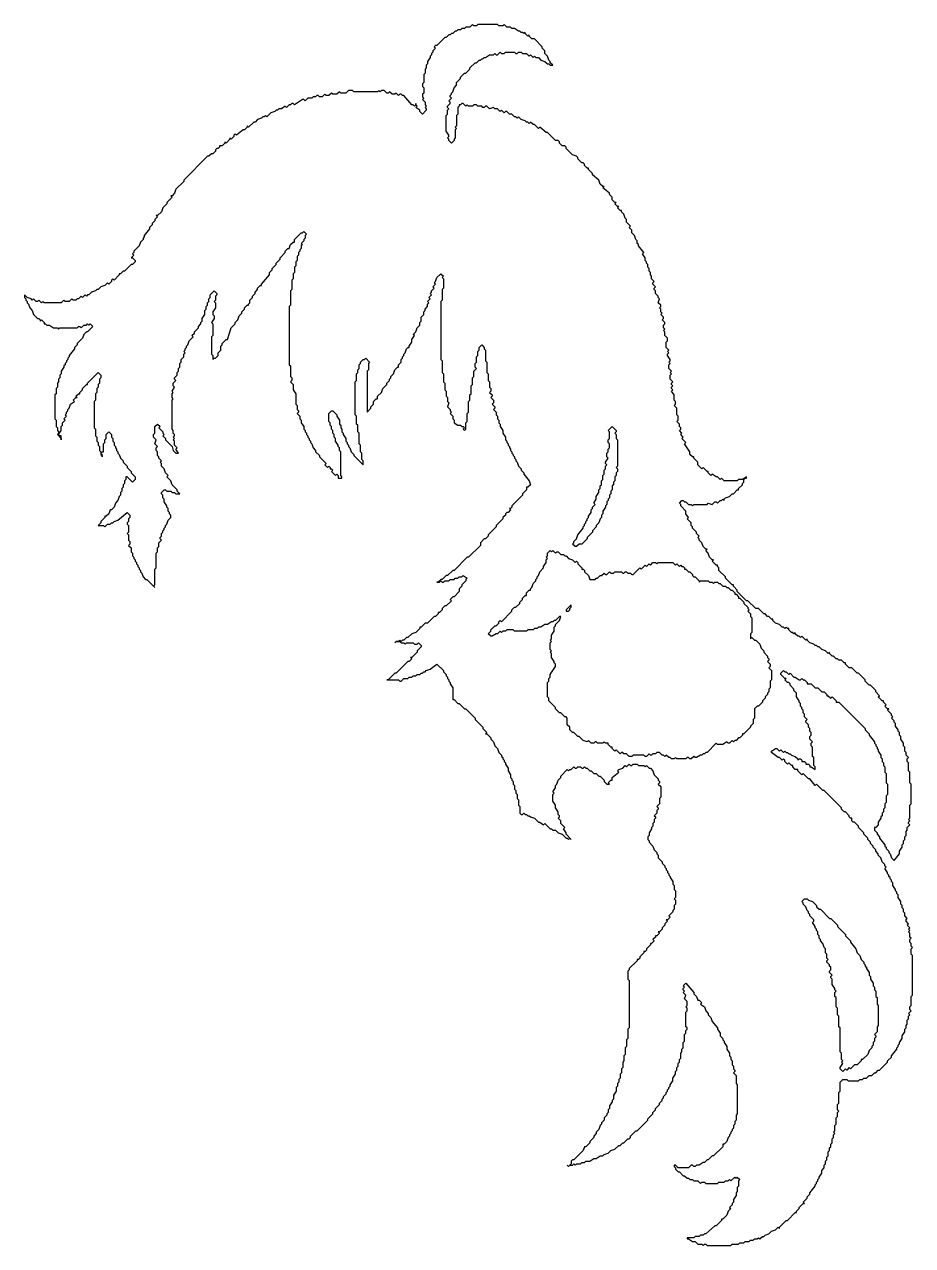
# Model space of a CAD drawing. Header units: millimetres. Extents: x 17.1 to 58, y 17.8 to 73.9.
import ezdxf

# ---------------------------------------------------------------- set-up
doc = ezdxf.new("R2010")
doc.units = ezdxf.units.MM
doc.layers.add('FILL_HAIR', color=7, linetype='Continuous')

msp = doc.modelspace()

# ---------------------------------------------------------------- linework, layer by layer
at = {"layer": 'FILL_HAIR'}
for points in [[(37.753, 73.879), (37.632, 73.758), (37.45, 73.758), (37.39, 73.697), (37.268, 73.697), (37.208, 73.636), (37.087, 73.636), (37.026, 73.576), (36.965, 73.576), (36.844, 73.455), (36.784, 73.455), (36.723, 73.394), (36.662, 73.394), (36.541, 73.273), (36.481, 73.273), (36.117, 72.909), (36.056, 72.909), (35.996, 72.848), (36.056, 72.788), (35.935, 72.667), (35.935, 72.606), (35.875, 72.545), (35.875, 72.485), (35.814, 72.424), (35.814, 72.364), (35.693, 72.182), (35.693, 72.061), (35.632, 72), (35.632, 71.879), (35.572, 71.818), (35.572, 71.636), (35.511, 71.576), (35.511, 71.212), (35.45, 71.152), (35.45, 71.03), (35.511, 70.97), (35.511, 70.727), (35.45, 70.667), (35.45, 70.545), (35.511, 70.485), (35.45, 70.424), (35.572, 70.303), (35.572, 70.182), (35.632, 70.121), (35.572, 70.061), (35.632, 70), (35.632, 69.939), (35.45, 69.758), (35.329, 69.879), (35.329, 69.939), (35.147, 70.061), (35.208, 70.121), (35.147, 70.182), (35.147, 70.242), (35.147, 70.182), (35.087, 70.121), (35.026, 70.182), (34.966, 70.182), (34.602, 70.606), (34.541, 70.606), (34.481, 70.667), (34.42, 70.667), (34.36, 70.606), (34.238, 70.727), (34.178, 70.667), (34.057, 70.667), (33.935, 70.788), (33.875, 70.727), (33.814, 70.727), (33.693, 70.848), (33.572, 70.848), (33.511, 70.788), (33.451, 70.848), (33.39, 70.788), (32.299, 70.788), (32.239, 70.848), (32.057, 70.848), (31.936, 70.727), (31.693, 70.727), (31.633, 70.788), (31.511, 70.667), (31.33, 70.667), (31.269, 70.727), (31.148, 70.606), (31.027, 70.606), (30.966, 70.667), (30.845, 70.545), (30.724, 70.545), (30.663, 70.606), (30.603, 70.606), (30.542, 70.545), (30.421, 70.545), (30.36, 70.485), (30.178, 70.485), (30.057, 70.364), (29.997, 70.424), (29.936, 70.424), (29.572, 70.182), (29.512, 70.242), (29.451, 70.242), (29.391, 70.182), (29.33, 70.182), (29.209, 70.061), (29.148, 70.121), (28.966, 70), (28.845, 70), (28.785, 69.939), (28.724, 69.939), (28.663, 69.879), (28.482, 69.818), (28.3, 69.636), (28.239, 69.697), (28.179, 69.636), (28.118, 69.636), (28.057, 69.576), (27.876, 69.515), (27.754, 69.394), (27.694, 69.394), (27.451, 69.152), (27.391, 69.212), (27.391, 69.152), (27.27, 69.03), (27.209, 69.03), (26.906, 68.788), (26.845, 68.848), (26.785, 68.788), (26.785, 68.727), (26.664, 68.606), (26.603, 68.667), (26.603, 68.606), (26.421, 68.424), (26.361, 68.485), (26.361, 68.424), (26.239, 68.303), (26.118, 68.303), (26.118, 68.242), (26.058, 68.182), (25.997, 68.182), (25.936, 68.121), (25.936, 68.061), (25.815, 67.939), (25.755, 67.939), (25.633, 67.818), (25.573, 67.818), (24.482, 66.727), (24.482, 66.667), (24.119, 66.303), (24.058, 66.121), (23.937, 66), (23.876, 66), (23.937, 65.939), (23.694, 65.697), (23.694, 65.636), (23.513, 65.455), (23.452, 65.273), (23.27, 65.091), (23.21, 65.091), (23.27, 65.03), (23.149, 64.909), (23.149, 64.848), (23.028, 64.727), (23.028, 64.667), (22.907, 64.545), (22.907, 64.485), (22.664, 64.182), (22.664, 64.121), (22.604, 64.061), (22.604, 64), (22.482, 63.879), (22.422, 63.697), (22.179, 63.455), (22.179, 63.394), (22.119, 63.333), (22.179, 63.273), (22.058, 63.152), (22.119, 63.152), (22.24, 63.03), (22.24, 62.97), (22.119, 62.848), (22.058, 62.848), (21.755, 62.545), (21.695, 62.545), (21.573, 62.424), (21.513, 62.424), (21.513, 62.364), (21.27, 62.121), (21.21, 62.182), (21.149, 62.121), (21.149, 62.061), (21.028, 61.939), (20.967, 62), (20.846, 61.879), (20.664, 61.818), (20.543, 61.697), (20.483, 61.697), (20.422, 61.636), (20.24, 61.576), (20.119, 61.455), (20.058, 61.455), (19.998, 61.394), (19.937, 61.455), (19.816, 61.333), (19.755, 61.394), (19.634, 61.273), (19.574, 61.273), (19.513, 61.212), (19.392, 61.212), (19.331, 61.273), (19.21, 61.152), (19.028, 61.152), (18.968, 61.212), (18.846, 61.091), (18.059, 61.091), (17.998, 61.152), (17.937, 61.091), (17.816, 61.212), (17.756, 61.152), (17.695, 61.152), (17.574, 61.273), (17.513, 61.212), (17.453, 61.273), (17.271, 61.333), (17.15, 61.455), (17.15, 61.333), (17.21, 61.273), (17.21, 61.212), (17.271, 61.152), (17.271, 61.091), (17.331, 61.03), (17.392, 60.848), (17.513, 60.727), (17.574, 60.545), (17.756, 60.364), (17.816, 60.364), (17.877, 60.303), (17.877, 60.242), (17.937, 60.303), (18.059, 60.182), (18.059, 60.121), (18.119, 60.121), (18.18, 60.061), (18.301, 60.061), (18.483, 59.939), (18.665, 59.939), (18.725, 59.879), (18.786, 59.939), (19.574, 59.939), (19.634, 60), (19.695, 60), (19.755, 59.939), (19.877, 60.061), (19.998, 60.061), (20.058, 60.121), (20.119, 60.061), (20.18, 60.121), (20.301, 60), (20.058, 59.758), (19.998, 59.758), (19.877, 59.636), (19.816, 59.455), (19.574, 59.212), (19.574, 59.152), (19.452, 59.03), (19.452, 58.97), (19.21, 58.667), (19.21, 58.606), (19.149, 58.545), (19.149, 58.485), (19.089, 58.424), (19.089, 58.364), (19.028, 58.303), (19.028, 58.242), (18.968, 58.182), (18.968, 58.121), (18.846, 57.939), (18.846, 57.818), (18.786, 57.758), (18.786, 57.636), (18.725, 57.576), (18.725, 57.455), (18.665, 57.394), (18.665, 57.212), (18.604, 57.152), (18.604, 56.909), (18.543, 56.848), (18.543, 55.758), (18.604, 55.697), (18.604, 55.394), (18.665, 55.333), (18.665, 55.212), (18.725, 55.152), (18.725, 55.091), (18.665, 55.03), (18.846, 54.848), (18.846, 54.788), (18.846, 54.97), (18.786, 54.97), (18.725, 55.03), (18.846, 55.212), (18.846, 55.394), (18.907, 55.455), (18.907, 55.576), (19.028, 55.697), (18.968, 55.758), (19.089, 55.879), (19.028, 55.939), (19.089, 56), (19.089, 56.061), (19.149, 56.121), (19.149, 56.182), (19.21, 56.242), (19.271, 56.424), (19.452, 56.545), (19.392, 56.606), (19.513, 56.727), (19.574, 56.727), (19.513, 56.788), (19.634, 56.909), (19.695, 56.909), (19.695, 56.97), (19.816, 57.091), (19.816, 57.152), (19.998, 57.333), (20.058, 57.333), (20.058, 57.394), (20.543, 57.879), (20.664, 57.758), (20.664, 57.636), (20.604, 57.576), (20.604, 57.394), (20.543, 57.333), (20.543, 57.212), (20.483, 57.152), (20.483, 56.97), (20.422, 56.909), (20.422, 56.606), (20.361, 56.545), (20.361, 55.333), (20.422, 55.273), (20.422, 54.97), (20.483, 54.909), (20.483, 54.727), (20.543, 54.667), (20.543, 54.545), (20.604, 54.485), (20.604, 54.303), (20.664, 54.242), (20.664, 54.121), (20.725, 54.061), (20.725, 54), (20.725, 54.121), (20.664, 54.182), (20.725, 54.242), (20.786, 54.242), (20.786, 54.606), (20.846, 54.667), (20.846, 54.788), (20.907, 54.848), (20.907, 55.03), (21.028, 55.152), (21.149, 55.03), (21.149, 54.909), (21.21, 54.848), (21.21, 54.727), (21.27, 54.667), (21.27, 54.545), (21.331, 54.485), (21.331, 54.424), (21.392, 54.364), (21.392, 54.303), (21.452, 54.242), (21.452, 54.182), (21.513, 54.121), (21.573, 53.939), (21.695, 53.818), (21.695, 53.758), (21.876, 53.576), (21.876, 53.515), (22.058, 53.333), (22.058, 53.273), (22.24, 53.091), (22.24, 52.97), (22.119, 52.848), (21.876, 53.091), (21.816, 53.091), (21.816, 52.97), (21.755, 52.909), (21.755, 52.788), (21.695, 52.727), (21.695, 52.606), (21.634, 52.545), (21.634, 52.424), (21.573, 52.364), (21.573, 52.242), (21.513, 52.182), (21.452, 52), (21.331, 51.879), (21.27, 51.697), (21.149, 51.576), (21.089, 51.576), (21.028, 51.394), (20.907, 51.273), (20.846, 51.273), (20.846, 51.212), (20.664, 51.03), (20.664, 50.97), (20.543, 50.848), (20.786, 50.848), (20.846, 50.788), (20.967, 50.909), (21.089, 50.909), (21.149, 50.97), (21.21, 50.97), (21.27, 51.03), (21.452, 51.091), (21.876, 51.455), (21.998, 51.333), (21.998, 51.212), (21.937, 51.152), (21.937, 51.03), (21.876, 50.97), (21.876, 50.909), (21.937, 50.848), (21.937, 50.545), (21.876, 50.485), (21.937, 50.424), (21.937, 50.182), (21.998, 50.121), (21.998, 50), (21.937, 49.939), (22.058, 49.818), (22.058, 49.636), (22.119, 49.576), (22.119, 49.455), (22.179, 49.394), (22.179, 49.333), (22.24, 49.273), (22.24, 49.212), (22.301, 49.152), (22.301, 49.091), (22.361, 49.03), (22.361, 48.97), (22.422, 48.909), (22.422, 48.848), (22.482, 48.788), (22.482, 48.727), (22.543, 48.667), (22.604, 48.485), (22.725, 48.364), (22.785, 48.364), (23.149, 48), (23.088, 48.061), (23.149, 48.121), (23.149, 48.848), (23.21, 48.909), (23.21, 49.576), (23.27, 49.636), (23.27, 49.818), (23.331, 49.879), (23.331, 50.061), (23.452, 50.182), (23.391, 50.242), (23.391, 50.303), (23.452, 50.364), (23.452, 50.485), (23.513, 50.545), (23.513, 50.606), (23.573, 50.667), (23.573, 50.727), (23.634, 50.788), (23.634, 50.848), (23.694, 50.909), (23.755, 51.091), (23.876, 51.212), (23.876, 51.333), (23.816, 51.394), (23.816, 51.455), (23.755, 51.515), (23.755, 51.636), (23.694, 51.697), (23.694, 51.758), (23.573, 51.939), (23.573, 52.061), (23.513, 52.121), (23.513, 52.242), (23.452, 52.303), (23.452, 52.364), (23.573, 52.485), (23.634, 52.485), (23.694, 52.424), (23.876, 52.424), (23.937, 52.364), (24.058, 52.364), (24.119, 52.303), (24.3, 52.303), (24.179, 52.424), (24.179, 52.485), (23.937, 52.727), (23.876, 52.909), (23.694, 53.091), (23.755, 53.152), (23.634, 53.273), (23.573, 53.455), (23.452, 53.576), (23.452, 53.697), (23.391, 53.758), (23.452, 53.818), (23.331, 53.939), (23.331, 54), (23.27, 54.061), (23.27, 54.242), (23.21, 54.303), (23.21, 54.424), (23.27, 54.485), (23.149, 54.606), (23.21, 54.788), (23.088, 54.909), (23.088, 55.03), (23.149, 55.091), (23.149, 55.394), (23.27, 55.515), (23.391, 55.394), (23.331, 55.333), (23.513, 55.152), (23.513, 55.091), (23.573, 55.03), (23.513, 54.97), (23.634, 54.848), (23.634, 54.788), (23.937, 54.485), (23.997, 54.303), (24.119, 54.182), (24.24, 54.182), (24.119, 54.364), (24.179, 54.424), (24.058, 54.545), (24.058, 54.727), (23.997, 54.788), (24.058, 54.848), (23.997, 54.909), (24.058, 54.97), (24.058, 55.03), (23.997, 55.091), (23.997, 55.212), (23.937, 55.273), (23.937, 56.606), (23.997, 56.667), (23.937, 56.727), (23.937, 56.909), (23.997, 56.97), (23.937, 57.03), (24.058, 57.212), (23.997, 57.273), (23.997, 57.394), (24.119, 57.515), (24.058, 57.576), (24.058, 57.636), (24.179, 57.758), (24.179, 57.879), (24.24, 57.939), (24.24, 58.061), (24.3, 58.121), (24.3, 58.303), (24.361, 58.364), (24.361, 58.485), (24.482, 58.606), (24.482, 58.727), (24.543, 58.788), (24.482, 58.848), (24.543, 58.909), (24.543, 58.97), (24.603, 59.03), (24.603, 59.091), (24.664, 59.152), (24.724, 59.333), (24.906, 59.515), (24.846, 59.576), (24.967, 59.697), (24.967, 59.758), (25.149, 59.939), (25.149, 60), (25.27, 60.121), (25.27, 60.182), (25.33, 60.242), (25.33, 60.364), (25.452, 60.545), (25.452, 60.727), (25.512, 60.788), (25.512, 60.909), (25.573, 60.97), (25.573, 61.091), (25.633, 61.152), (25.633, 61.273), (25.694, 61.333), (25.694, 61.455), (25.876, 61.636), (25.997, 61.515), (25.997, 61.455), (25.936, 61.394), (25.936, 61.212), (25.876, 61.152), (25.936, 61.091), (25.936, 60.848), (25.815, 60.667), (25.815, 60.545), (25.876, 60.485), (25.876, 60.364), (25.755, 60.182), (25.815, 60.121), (25.815, 59.576), (25.755, 59.515), (25.755, 58.727), (25.815, 58.667), (25.815, 58.485), (25.876, 58.545), (25.936, 58.545), (26.058, 58.667), (26.058, 58.788), (26.179, 58.909), (26.179, 59.091), (26.239, 59.152), (26.239, 59.212), (26.421, 59.394), (26.482, 59.394), (26.664, 59.939), (26.845, 60.121), (26.845, 60.182), (26.967, 60.303), (27.027, 60.485), (27.148, 60.606), (27.148, 60.667), (27.27, 60.788), (27.27, 60.848), (27.391, 60.97), (27.451, 60.97), (27.451, 61.03), (27.512, 61.091), (27.512, 61.212), (27.633, 61.333), (27.633, 61.394), (27.754, 61.515), (27.754, 61.576), (27.876, 61.697), (27.876, 61.758), (27.997, 61.879), (28.057, 61.879), (28.057, 61.939), (28.421, 62.364), (28.421, 62.485), (28.542, 62.606), (28.542, 62.667), (28.724, 62.848), (28.724, 62.909), (28.906, 63.091), (28.906, 63.152), (29.148, 63.394), (29.148, 63.455), (29.269, 63.576), (29.33, 63.576), (29.391, 63.758), (29.512, 63.879), (29.572, 63.879), (29.572, 64), (29.875, 64.303), (29.936, 64.303), (29.997, 64.364), (30.118, 64.242), (30.057, 64.182), (30.057, 64.061), (29.997, 64), (29.997, 63.939), (29.875, 63.818), (29.936, 63.758), (29.875, 63.697), (29.875, 63.576), (29.815, 63.515), (29.815, 63.455), (29.754, 63.394), (29.754, 63.273), (29.694, 63.212), (29.694, 63.03), (29.633, 62.97), (29.633, 62.788), (29.572, 62.727), (29.572, 62.485), (29.512, 62.424), (29.512, 62.182), (29.451, 62.121), (29.451, 61.697), (29.391, 61.636), (29.391, 60.97), (29.33, 60.909), (29.33, 58.242), (29.391, 58.182), (29.391, 57.697), (29.451, 57.636), (29.451, 57.515), (29.391, 57.455), (29.512, 57.333), (29.512, 57.091), (29.633, 56.909), (29.633, 56.424), (29.694, 56.364), (29.694, 56.182), (29.754, 56.121), (29.754, 56.061), (29.694, 56), (29.815, 55.879), (29.815, 55.758), (29.875, 55.697), (29.875, 55.576), (29.997, 55.394), (29.997, 55.273), (30.057, 55.212), (30.057, 55.152), (30.118, 55.091), (30.118, 55.03), (30.178, 54.97), (30.178, 54.909), (30.239, 54.848), (30.239, 54.788), (30.3, 54.727), (30.3, 54.667), (30.36, 54.606), (30.421, 54.424), (30.542, 54.303), (30.542, 54.242), (30.724, 54.061), (30.724, 54), (31.027, 53.697), (30.966, 53.636), (31.087, 53.515), (31.148, 53.576), (31.209, 53.515), (31.209, 53.455), (31.269, 53.455), (31.33, 53.394), (31.269, 53.333), (31.451, 53.152), (31.511, 53.212), (31.572, 53.152), (31.572, 53.03), (31.754, 53.03), (31.754, 53.091), (31.693, 53.152), (31.693, 54.242), (31.633, 54.303), (31.633, 54.424), (31.572, 54.485), (31.572, 54.545), (31.451, 54.727), (31.451, 54.848), (31.39, 54.909), (31.39, 55.03), (31.33, 55.091), (31.33, 55.212), (31.269, 55.273), (31.269, 55.394), (31.209, 55.455), (31.209, 55.576), (31.148, 55.636), (31.148, 56), (31.269, 56.121), (31.33, 56.121), (31.511, 55.939), (31.511, 55.879), (31.633, 55.697), (31.633, 55.515), (31.693, 55.455), (31.693, 55.333), (31.754, 55.273), (31.754, 55.152), (31.814, 55.091), (31.814, 55.03), (31.936, 54.848), (31.936, 54.727), (31.996, 54.667), (31.996, 54.606), (32.057, 54.545), (32.057, 54.485), (32.117, 54.424), (32.178, 54.242), (32.299, 54.121), (32.299, 54.061), (32.723, 53.636), (32.723, 53.818), (32.663, 53.879), (32.663, 54.182), (32.602, 54.242), (32.602, 54.545), (32.542, 54.606), (32.542, 55.091), (32.481, 55.152), (32.481, 55.455), (32.42, 55.515), (32.42, 55.879), (32.36, 55.939), (32.36, 57.455), (32.42, 57.515), (32.42, 57.818), (32.481, 57.879), (32.481, 58), (32.542, 58.061), (32.542, 58.242), (32.602, 58.303), (32.602, 58.364), (32.723, 58.485), (32.784, 58.485), (32.845, 58.545), (33.026, 58.364), (32.966, 58.303), (32.966, 58), (32.905, 57.939), (32.905, 56.061), (33.087, 56.242), (33.087, 56.303), (33.208, 56.424), (33.208, 56.545), (33.329, 56.667), (33.39, 56.667), (33.39, 56.788), (33.572, 56.97), (33.632, 57.152), (33.814, 57.333), (33.814, 57.394), (33.935, 57.515), (33.935, 57.576), (33.996, 57.636), (33.996, 57.697), (34.117, 57.818), (34.178, 58), (34.299, 58.121), (34.36, 58.121), (34.36, 58.242), (34.481, 58.364), (34.481, 58.485), (34.541, 58.545), (34.541, 58.606), (34.602, 58.667), (34.602, 58.727), (34.663, 58.788), (34.723, 58.97), (34.784, 59.03), (34.844, 59.03), (34.844, 59.091), (34.966, 59.273), (34.966, 59.394), (35.087, 59.576), (35.026, 59.636), (35.147, 59.758), (35.208, 59.939), (35.329, 60.061), (35.329, 60.182), (35.39, 60.242), (35.39, 60.424), (35.511, 60.545), (35.511, 60.667), (35.572, 60.727), (35.572, 60.788), (35.693, 60.909), (35.693, 61.03), (35.753, 61.091), (35.693, 61.152), (35.814, 61.273), (35.753, 61.333), (35.875, 61.455), (35.814, 61.515), (35.875, 61.576), (35.875, 61.636), (35.996, 61.758), (35.935, 61.818), (36.056, 61.939), (35.996, 62), (36.056, 62.061), (36.117, 62.242), (36.299, 62.424), (36.42, 62.303), (36.359, 62.242), (36.42, 62.182), (36.42, 61.758), (36.359, 61.697), (36.359, 61.212), (36.299, 61.152), (36.299, 58.485), (36.359, 58.424), (36.359, 57.879), (36.42, 57.818), (36.42, 57.455), (36.481, 57.394), (36.481, 57.091), (36.541, 57.03), (36.541, 56.788), (36.602, 56.727), (36.602, 56.545), (36.662, 56.485), (36.602, 56.303), (36.723, 56.182), (36.723, 56.121), (36.784, 56.061), (36.723, 56), (36.844, 55.879), (36.844, 55.758), (36.905, 55.697), (36.905, 55.576), (37.087, 55.455), (37.208, 55.455), (37.268, 55.394), (37.329, 55.394), (37.39, 55.333), (37.329, 55.273), (37.39, 55.212), (37.45, 55.273), (37.45, 55.576), (37.511, 55.636), (37.511, 56), (37.571, 56.061), (37.571, 56.545), (37.632, 56.606), (37.632, 56.848), (37.693, 56.909), (37.693, 57.273), (37.753, 57.333), (37.753, 57.636), (37.814, 57.697), (37.814, 57.939), (37.935, 58.061), (37.874, 58.121), (37.874, 58.303), (37.935, 58.364), (37.935, 58.606), (37.996, 58.667), (37.996, 58.848), (38.056, 58.909), (38.056, 59.03), (38.177, 59.152), (38.299, 59.03), (38.299, 58.97), (38.359, 58.909), (38.359, 58.424), (38.42, 58.364), (38.42, 57.879), (38.48, 57.818), (38.48, 57.515), (38.541, 57.455), (38.541, 57.212), (38.601, 57.152), (38.601, 57.03), (38.541, 56.97), (38.662, 56.848), (38.662, 56.788), (38.601, 56.727), (38.723, 56.606), (38.723, 56.485), (38.662, 56.424), (38.783, 56.303), (38.783, 56.242), (38.723, 56.182), (38.844, 56.061), (38.844, 55.939), (38.904, 55.879), (38.904, 55.758), (38.965, 55.697), (38.965, 55.576), (39.026, 55.515), (39.026, 55.394), (39.147, 55.212), (39.147, 55.091), (39.268, 54.909), (39.268, 54.788), (39.329, 54.727), (39.329, 54.667), (39.389, 54.606), (39.389, 54.545), (39.45, 54.485), (39.45, 54.424), (39.51, 54.364), (39.51, 54.303), (39.571, 54.242), (39.571, 54.182), (39.632, 54.121), (39.632, 54.061), (39.692, 54), (39.692, 53.939), (39.753, 53.879), (39.753, 53.818), (39.813, 53.758), (39.874, 53.576), (39.995, 53.455), (39.995, 53.394), (40.116, 53.273), (40.116, 53.212), (40.359, 52.909), (40.419, 52.727), (40.298, 52.606), (40.238, 52.606), (40.238, 52.485), (40.056, 52.303), (40.056, 52.242), (39.571, 51.758), (39.571, 51.697), (39.51, 51.636), (39.45, 51.636), (39.51, 51.576), (39.389, 51.455), (39.329, 51.455), (39.268, 51.394), (39.268, 51.333), (39.147, 51.212), (39.147, 51.152), (38.844, 50.848), (38.844, 50.788), (38.48, 50.424), (38.48, 50.364), (38.359, 50.242), (38.299, 50.242), (38.117, 50.061), (38.117, 49.939), (37.571, 49.394), (37.511, 49.394), (36.905, 48.788), (36.844, 48.788), (36.602, 48.545), (36.541, 48.545), (36.359, 48.364), (36.299, 48.364), (36.178, 48.242), (36.117, 48.242), (36.238, 48.242), (36.299, 48.303), (36.359, 48.242), (36.42, 48.242), (36.481, 48.303), (36.662, 48.303), (36.723, 48.364), (36.905, 48.364), (36.965, 48.424), (37.087, 48.424), (37.147, 48.485), (37.268, 48.485), (37.329, 48.545), (37.511, 48.424), (37.45, 48.364), (37.45, 48.303), (37.268, 48.121), (37.268, 48.061), (37.147, 47.939), (37.147, 47.818), (36.905, 47.576), (36.844, 47.576), (36.723, 47.455), (36.784, 47.394), (36.541, 47.152), (36.481, 47.152), (36.359, 47.03), (36.359, 46.97), (36.238, 46.848), (36.178, 46.848), (36.178, 46.788), (36.056, 46.667), (35.996, 46.667), (35.693, 46.364), (35.572, 46.364), (35.39, 46.182), (35.329, 46.182), (35.329, 46.121), (35.147, 45.939), (34.966, 45.879), (34.784, 45.697), (34.723, 45.697), (34.602, 45.576), (34.541, 45.576), (34.481, 45.515), (34.42, 45.576), (34.36, 45.515), (34.238, 45.515), (34.178, 45.455), (34.238, 45.515), (34.42, 45.515), (34.481, 45.455), (34.602, 45.455), (34.663, 45.394), (34.723, 45.455), (35.026, 45.455), (35.087, 45.394), (35.208, 45.394), (35.269, 45.455), (35.39, 45.333), (35.39, 45.273), (35.208, 45.091), (35.208, 45.03), (34.966, 44.788), (34.905, 44.788), (34.966, 44.727), (34.844, 44.606), (34.784, 44.606), (34.238, 44.061), (34.178, 44.061), (33.875, 43.758), (33.814, 43.758), (34.36, 43.758), (34.42, 43.697), (34.481, 43.697), (34.602, 43.818), (34.784, 43.818), (34.844, 43.879), (34.966, 43.879), (35.026, 43.939), (35.147, 43.939), (35.208, 44), (35.329, 44), (35.39, 44.061), (35.45, 44.061), (35.511, 44.121), (35.572, 44.121), (35.632, 44.182), (35.814, 44.242), (36.117, 44.485), (36.42, 44.182), (36.42, 44.121), (36.541, 44), (36.541, 43.939), (36.602, 43.879), (36.602, 43.818), (36.662, 43.758), (36.662, 43.697), (36.723, 43.636), (36.723, 43.576), (36.844, 43.394), (36.844, 42.848), (36.905, 42.848), (37.087, 42.667), (37.147, 42.667), (37.39, 42.424), (37.45, 42.424), (37.874, 42), (37.874, 41.939), (38.238, 41.576), (38.238, 41.515), (38.42, 41.333), (38.359, 41.273), (38.42, 41.273), (38.601, 41.091), (38.601, 41.03), (38.723, 40.909), (38.783, 40.727), (38.904, 40.606), (38.965, 40.424), (39.086, 40.303), (39.086, 40.242), (39.147, 40.182), (39.147, 40.121), (39.207, 40.061), (39.207, 40), (39.268, 39.939), (39.268, 39.879), (39.389, 39.697), (39.389, 39.576), (39.51, 39.394), (39.51, 39.273), (39.571, 39.212), (39.571, 39.152), (39.632, 39.091), (39.632, 38.97), (39.692, 38.909), (39.692, 38.727), (39.753, 38.667), (39.753, 38.545), (39.813, 38.485), (39.813, 38.303), (39.874, 38.242), (39.874, 38), (39.935, 37.939), (39.935, 37.636), (39.995, 37.576), (40.056, 37.576), (40.116, 37.636), (40.177, 37.576), (40.238, 37.576), (40.298, 37.515), (40.359, 37.515), (40.419, 37.455), (40.601, 37.394), (40.783, 37.212), (40.844, 37.212), (41.025, 37.091), (41.086, 37.152), (41.328, 36.909), (41.389, 36.909), (41.45, 36.848), (41.571, 36.848), (41.692, 36.727), (41.874, 36.667), (42.056, 36.485), (42.116, 36.485), (42.177, 36.424), (42.237, 36.485), (42.298, 36.424), (42.056, 36.667), (42.056, 36.727), (41.934, 36.909), (41.995, 36.97), (41.813, 37.152), (41.813, 37.273), (41.692, 37.394), (41.753, 37.455), (41.753, 37.515), (41.692, 37.576), (41.692, 37.697), (41.571, 37.879), (41.571, 38), (41.45, 38.182), (41.45, 38.485), (41.51, 38.545), (41.45, 38.606), (41.571, 38.788), (41.571, 38.909), (41.631, 38.97), (41.692, 39.152), (41.813, 39.273), (41.813, 39.333), (42.116, 39.636), (42.177, 39.576), (42.237, 39.636), (42.298, 39.636), (42.419, 39.758), (42.48, 39.697), (42.54, 39.697), (42.601, 39.758), (42.722, 39.758), (42.783, 39.697), (42.843, 39.697), (42.904, 39.758), (42.965, 39.697), (43.025, 39.697), (43.146, 39.576), (43.207, 39.576), (43.328, 39.455), (43.449, 39.455), (43.571, 39.333), (43.631, 39.333), (43.813, 39.152), (43.813, 39.091), (43.934, 38.97), (44.055, 38.97), (43.995, 39.03), (44.116, 39.152), (44.177, 39.152), (44.177, 39.273), (44.48, 39.515), (44.419, 39.576), (44.48, 39.636), (44.661, 39.697), (44.783, 39.818), (44.843, 39.758), (44.964, 39.879), (45.025, 39.818), (45.086, 39.818), (45.146, 39.879), (45.328, 39.879), (45.389, 39.818), (45.631, 39.818), (45.691, 39.758), (45.752, 39.818), (45.873, 39.697), (45.934, 39.697), (46.055, 39.576), (46.116, 39.394), (46.297, 39.212), (46.297, 39.152), (46.358, 39.091), (46.358, 39.03), (46.297, 38.97), (46.419, 38.848), (46.419, 38.364), (46.358, 38.303), (46.358, 38.061), (46.237, 37.939), (46.297, 37.879), (46.297, 37.818), (46.237, 37.758), (46.237, 37.636), (46.116, 37.515), (46.176, 37.455), (46.176, 37.394), (46.116, 37.333), (46.116, 37.212), (46.055, 37.152), (46.055, 37.03), (45.994, 36.97), (45.994, 36.909), (45.873, 36.727), (45.873, 36.606), (45.813, 36.545), (45.813, 36.424), (45.873, 36.364), (45.873, 36.303), (46.055, 36.121), (46.116, 35.939), (46.237, 35.818), (46.237, 35.758), (46.297, 35.697), (46.297, 35.576), (46.479, 35.394), (46.479, 35.333), (46.6, 35.212), (46.6, 35.152), (46.661, 35.091), (46.661, 35.03), (46.722, 34.97), (46.722, 34.909), (46.782, 34.848), (46.782, 34.788), (46.843, 34.727), (46.843, 34.667), (46.964, 34.485), (46.964, 34.364), (47.025, 34.303), (47.025, 34.121), (47.085, 34.061), (47.085, 33.758), (47.025, 33.697), (47.085, 33.636), (47.085, 33.455), (47.025, 33.394), (47.025, 33.212), (46.964, 33.152), (46.964, 33.091), (46.782, 32.909), (46.843, 32.848), (46.722, 32.727), (46.661, 32.727), (46.722, 32.667), (46.6, 32.545), (46.6, 32.485), (46.479, 32.364), (46.479, 32.303), (46.358, 32.182), (46.297, 32.182), (46.358, 32.121), (46.237, 32), (46.176, 32), (46.176, 31.939), (46.055, 31.818), (46.116, 31.758), (45.994, 31.636), (45.934, 31.636), (45.934, 31.576), (45.752, 31.394), (45.752, 31.333), (45.691, 31.273), (45.631, 31.273), (45.631, 31.212), (45.449, 31.03), (45.449, 30.97), (45.389, 30.909), (45.328, 30.909), (45.328, 30.848), (44.964, 30.485), (44.964, 30.424), (44.904, 30.364), (44.904, 30), (44.964, 29.939), (44.964, 27.758), (44.904, 27.697), (44.904, 27.273), (44.843, 27.212), (44.843, 26.909), (44.783, 26.848), (44.783, 26.545), (44.722, 26.485), (44.722, 26.242), (44.661, 26.182), (44.661, 25.939), (44.601, 25.879), (44.601, 25.697), (44.54, 25.636), (44.54, 25.455), (44.48, 25.394), (44.48, 25.273), (44.419, 25.212), (44.419, 25.091), (44.358, 25.03), (44.358, 24.848), (44.237, 24.667), (44.237, 24.485), (44.177, 24.424), (44.177, 24.364), (44.055, 24.182), (44.055, 24.061), (43.995, 24), (43.995, 23.879), (43.934, 23.818), (43.934, 23.758), (43.813, 23.636), (43.813, 23.515), (43.692, 23.394), (43.692, 23.333), (43.631, 23.273), (43.571, 23.091), (43.449, 22.97), (43.449, 22.909), (43.328, 22.788), (43.328, 22.727), (43.146, 22.545), (43.146, 22.485), (42.965, 22.303), (42.904, 22.303), (42.843, 22.121), (42.419, 21.697), (42.359, 21.697), (42.298, 21.636), (42.298, 21.515), (42.177, 21.394), (42.116, 21.455), (42.177, 21.394), (42.237, 21.455), (42.359, 21.455), (42.419, 21.515), (42.48, 21.455), (42.54, 21.515), (42.722, 21.515), (42.783, 21.576), (42.904, 21.576), (42.965, 21.636), (43.146, 21.636), (43.328, 21.758), (43.449, 21.758), (43.631, 21.879), (43.752, 21.879), (43.813, 21.939), (43.995, 22), (44.116, 22.121), (44.298, 22.182), (44.48, 22.364), (44.54, 22.364), (44.661, 22.485), (44.722, 22.485), (44.904, 22.667), (44.964, 22.667), (45.025, 22.727), (45.025, 22.788), (45.267, 23.03), (45.328, 23.03), (45.813, 23.515), (45.813, 23.576), (46.055, 23.818), (46.055, 23.879), (46.176, 24), (46.176, 24.061), (46.358, 24.242), (46.358, 24.303), (46.479, 24.424), (46.479, 24.485), (46.54, 24.545), (46.54, 24.606), (46.661, 24.727), (46.661, 24.788), (46.722, 24.848), (46.722, 24.909), (46.782, 24.97), (46.782, 25.03), (46.843, 25.091), (46.843, 25.152), (46.964, 25.333), (46.964, 25.455), (47.085, 25.636), (47.085, 25.758), (47.146, 25.818), (47.146, 25.939), (47.206, 26), (47.206, 26.121), (47.267, 26.182), (47.267, 26.303), (47.328, 26.364), (47.328, 26.606), (47.388, 26.667), (47.388, 26.788), (47.449, 26.848), (47.449, 27.091), (47.509, 27.152), (47.509, 27.455), (47.57, 27.515), (47.57, 27.636), (47.631, 27.697), (47.631, 27.758), (47.57, 27.818), (47.57, 28.485), (47.631, 28.545), (47.631, 28.667), (47.57, 28.727), (47.631, 28.788), (47.631, 28.97), (47.509, 29.091), (47.57, 29.273), (47.449, 29.394), (47.509, 29.455), (47.449, 29.515), (47.449, 29.576), (47.509, 29.636), (47.449, 29.697), (47.57, 29.818), (47.934, 29.394), (47.934, 29.333), (48.055, 29.212), (48.115, 29.03), (48.176, 29.03), (48.297, 28.909), (48.237, 28.848), (48.418, 28.727), (48.479, 28.545), (48.6, 28.424), (48.6, 28.364), (48.721, 28.242), (48.782, 28.061), (49.024, 27.758), (49.024, 27.697), (49.146, 27.515), (49.146, 27.394), (49.267, 27.273), (49.267, 27.212), (49.327, 27.152), (49.327, 27.091), (49.449, 26.909), (49.449, 26.788), (49.57, 26.606), (49.57, 26.485), (49.63, 26.424), (49.63, 26.303), (49.691, 26.242), (49.691, 26.061), (49.752, 26), (49.752, 25.879), (49.812, 25.818), (49.812, 25.758), (49.752, 25.697), (49.873, 25.576), (49.873, 25.212), (49.933, 25.152), (49.933, 23.818), (49.873, 23.758), (49.873, 23.515), (49.812, 23.455), (49.812, 23.333), (49.752, 23.273), (49.752, 23.152), (49.691, 23.091), (49.691, 23.03), (49.63, 22.97), (49.63, 22.909), (49.57, 22.848), (49.57, 22.788), (49.509, 22.727), (49.449, 22.545), (49.327, 22.424), (49.267, 22.424), (49.267, 22.303), (48.843, 21.879), (48.782, 21.879), (48.6, 21.697), (48.54, 21.697), (48.418, 21.576), (48.358, 21.576), (48.176, 21.455), (48.055, 21.455), (47.994, 21.394), (47.934, 21.394), (47.873, 21.455), (47.812, 21.455), (47.691, 21.333), (47.206, 21.333), (47.085, 21.455), (47.025, 21.455), (47.025, 21.394), (47.085, 21.333), (47.085, 21.273), (47.206, 21.152), (47.267, 21.152), (47.449, 20.97), (47.509, 20.97), (47.631, 20.848), (47.691, 20.848), (47.752, 20.788), (47.873, 20.788), (47.934, 20.727), (48.115, 20.727), (48.237, 20.606), (48.297, 20.667), (48.418, 20.667), (48.479, 20.606), (49.024, 20.606), (49.085, 20.667), (49.327, 20.667), (49.388, 20.727), (49.509, 20.727), (49.57, 20.788), (49.63, 20.727), (49.812, 20.909), (49.873, 20.848), (49.933, 20.909), (50.055, 20.788), (49.994, 20.727), (49.994, 20.485), (49.933, 20.424), (49.933, 20.242), (49.873, 20.182), (49.873, 20.061), (49.752, 19.879), (49.752, 19.758), (49.691, 19.697), (49.691, 19.636), (49.57, 19.515), (49.63, 19.455), (49.509, 19.333), (49.449, 19.152), (49.267, 18.97), (49.206, 18.97), (49.206, 18.909), (48.964, 18.667), (48.903, 18.667), (48.479, 18.303), (48.418, 18.303), (48.358, 18.242), (48.237, 18.242), (48.176, 18.182), (47.994, 18.182), (47.934, 18.121), (47.631, 18.121), (47.631, 18.061), (47.691, 18.061), (47.873, 17.939), (47.994, 17.939), (48.115, 17.818), (48.297, 17.818), (48.358, 17.758), (48.418, 17.818), (48.479, 17.818), (48.54, 17.758), (49.63, 17.758), (49.691, 17.818), (49.994, 17.818), (50.055, 17.879), (50.236, 17.879), (50.297, 17.939), (50.479, 17.939), (50.539, 18), (50.661, 18), (50.721, 18.061), (50.842, 18.061), (50.903, 18.121), (50.964, 18.061), (51.085, 18.182), (51.145, 18.182), (51.206, 18.242), (51.388, 18.303), (51.509, 18.424), (51.691, 18.485), (51.812, 18.606), (51.873, 18.545), (51.873, 18.606), (52.176, 18.909), (52.236, 18.909), (52.6, 19.273), (52.66, 19.273), (52.66, 19.333), (52.781, 19.455), (52.781, 19.515), (52.963, 19.697), (53.024, 19.697), (52.963, 19.758), (53.145, 19.939), (53.145, 20), (53.266, 20.121), (53.266, 20.182), (53.509, 20.485), (53.509, 20.545), (53.569, 20.606), (53.569, 20.667), (53.63, 20.727), (53.63, 20.788), (53.69, 20.848), (53.69, 20.909), (53.812, 21.091), (53.812, 21.212), (53.933, 21.333), (53.933, 21.455), (53.993, 21.515), (53.993, 21.636), (54.054, 21.697), (54.054, 21.818), (54.115, 21.879), (54.115, 22.061), (54.175, 22.121), (54.175, 22.242), (54.236, 22.303), (54.236, 22.424), (54.296, 22.485), (54.296, 22.667), (54.357, 22.727), (54.357, 22.848), (54.418, 22.909), (54.357, 22.97), (54.418, 23.03), (54.418, 23.273), (54.478, 23.333), (54.478, 23.636), (54.539, 23.697), (54.539, 23.879), (54.599, 23.939), (54.539, 24), (54.539, 24.242), (54.599, 24.303), (54.599, 24.788), (54.66, 24.848), (54.66, 25.273), (54.781, 25.394), (54.963, 25.394), (55.024, 25.333), (55.508, 25.333), (55.569, 25.394), (55.69, 25.394), (55.751, 25.455), (55.872, 25.455), (55.993, 25.576), (56.114, 25.576), (56.236, 25.697), (56.296, 25.697), (56.417, 25.818), (56.478, 25.818), (56.842, 26.182), (56.842, 26.242), (57.023, 26.424), (57.023, 26.485), (57.266, 26.788), (57.266, 26.848), (57.326, 26.909), (57.326, 26.97), (57.387, 27.03), (57.387, 27.091), (57.508, 27.273), (57.508, 27.394), (57.629, 27.576), (57.629, 27.697), (57.69, 27.758), (57.69, 27.879), (57.751, 27.939), (57.751, 28.121), (57.811, 28.182), (57.811, 28.303), (57.872, 28.364), (57.811, 28.424), (57.932, 28.545), (57.872, 28.606), (57.872, 28.727), (57.932, 28.788), (57.932, 29.212), (57.993, 29.273), (57.993, 31.091), (57.932, 31.152), (57.932, 31.394), (57.993, 31.455), (57.932, 31.515), (57.932, 31.636), (57.872, 31.697), (57.872, 31.818), (57.932, 31.879), (57.872, 31.939), (57.872, 32.121), (57.811, 32.182), (57.872, 32.242), (57.811, 32.303), (57.872, 32.364), (57.751, 32.485), (57.811, 32.545), (57.69, 32.667), (57.69, 32.727), (57.751, 32.788), (57.629, 32.909), (57.629, 33.03), (57.569, 33.091), (57.569, 33.212), (57.508, 33.273), (57.508, 33.394), (57.448, 33.455), (57.448, 33.576), (57.326, 33.758), (57.326, 33.879), (57.266, 33.939), (57.266, 34), (57.205, 34.061), (57.205, 34.121), (57.084, 34.303), (57.084, 34.424), (57.023, 34.485), (57.023, 34.545), (56.963, 34.606), (56.963, 34.667), (56.902, 34.727), (56.902, 34.788), (56.842, 34.848), (56.842, 34.909), (56.72, 35.091), (56.781, 35.152), (56.72, 35.212), (56.72, 35.273), (56.599, 35.394), (56.539, 35.576), (56.417, 35.697), (56.417, 35.758), (56.296, 35.879), (56.296, 35.939), (56.175, 36.061), (56.175, 36.121), (56.054, 36.242), (56.054, 36.303), (55.933, 36.424), (55.933, 36.485), (55.751, 36.667), (55.751, 36.727), (55.508, 36.97), (55.508, 37.03), (55.327, 37.212), (55.266, 37.212), (55.205, 37.273), (55.205, 37.394), (55.145, 37.394), (55.084, 37.455), (55.084, 37.515), (54.902, 37.697), (54.842, 37.697), (54.721, 37.818), (54.721, 37.879), (53.933, 38.667), (53.872, 38.667), (53.569, 38.97), (53.509, 38.909), (53.266, 39.212), (53.206, 39.212), (52.963, 39.455), (52.903, 39.394), (52.721, 39.576), (52.721, 39.636), (52.6, 39.636), (52.479, 39.758), (52.479, 39.818), (52.418, 39.818), (52.297, 39.939), (52.236, 39.879), (52.115, 40), (52.115, 40.061), (52.054, 40.121), (51.994, 40.061), (51.873, 40.182), (51.812, 40.182), (51.509, 40.424), (51.509, 40.485), (51.691, 40.606), (51.751, 40.606), (51.873, 40.485), (51.933, 40.545), (52.054, 40.424), (52.115, 40.485), (52.176, 40.424), (52.236, 40.424), (52.297, 40.364), (52.357, 40.364), (52.418, 40.303), (52.6, 40.242), (52.721, 40.121), (52.721, 40.061), (52.781, 40.121), (52.842, 40.121), (52.903, 40.061), (52.903, 40), (53.024, 40), (53.084, 39.939), (53.084, 39.879), (53.206, 39.879), (53.266, 39.818), (53.266, 39.758), (53.327, 39.758), (53.509, 39.636), (53.509, 39.758), (53.448, 39.818), (53.448, 40.182), (53.387, 40.242), (53.387, 40.667), (53.327, 40.727), (53.327, 40.848), (53.387, 40.909), (53.266, 41.03), (53.266, 41.152), (53.327, 41.212), (53.327, 41.333), (53.266, 41.394), (53.266, 41.515), (53.206, 41.576), (53.206, 41.697), (53.084, 41.818), (53.084, 41.879), (53.145, 41.939), (53.024, 42.061), (53.024, 42.182), (52.963, 42.242), (52.963, 42.364), (52.903, 42.424), (52.903, 42.485), (52.842, 42.545), (52.842, 42.667), (52.781, 42.727), (52.781, 42.788), (52.66, 42.97), (52.66, 43.152), (52.539, 43.273), (52.539, 43.333), (52.357, 43.515), (52.357, 43.576), (52.297, 43.636), (52.236, 43.636), (52.115, 43.758), (52.176, 43.818), (52.115, 43.818), (51.933, 44), (51.933, 44.061), (52.054, 44.182), (52.115, 44.121), (52.176, 44.121), (52.297, 44), (52.357, 44.061), (52.539, 43.879), (52.6, 43.879), (52.781, 43.758), (52.842, 43.758), (52.903, 43.818), (52.963, 43.758), (53.024, 43.758), (53.145, 43.636), (53.145, 43.576), (53.327, 43.576), (53.509, 43.394), (53.63, 43.394), (53.812, 43.212), (53.933, 43.212), (54.054, 43.091), (54.054, 43.03), (54.115, 43.03), (54.236, 42.909), (54.296, 42.97), (54.478, 42.788), (54.478, 42.727), (54.599, 42.727), (55.811, 41.515), (55.811, 41.455), (55.993, 41.273), (55.993, 41.212), (56.236, 40.909), (56.236, 40.848), (56.296, 40.788), (56.296, 40.727), (56.357, 40.667), (56.357, 40.606), (56.417, 40.545), (56.417, 40.485), (56.539, 40.303), (56.539, 40.182), (56.599, 40.121), (56.599, 40), (56.66, 39.939), (56.66, 39.818), (56.72, 39.758), (56.72, 39.515), (56.781, 39.455), (56.781, 39.03), (56.842, 38.97), (56.842, 38.485), (56.781, 38.424), (56.781, 38.121), (56.72, 38.061), (56.72, 37.879), (56.66, 37.818), (56.66, 37.697), (56.599, 37.636), (56.599, 37.515), (56.539, 37.455), (56.539, 37.394), (56.417, 37.212), (56.417, 37.091), (56.296, 36.97), (56.236, 36.97), (56.236, 36.848), (56.357, 36.727), (56.357, 36.667), (56.478, 36.545), (56.478, 36.485), (56.72, 36.182), (56.72, 36.121), (56.781, 36.061), (56.781, 36), (56.902, 35.879), (56.902, 35.818), (56.963, 35.758), (57.023, 35.576), (57.145, 35.455), (57.387, 35.758), (57.387, 35.879), (57.508, 36.061), (57.508, 36.182), (57.569, 36.242), (57.569, 36.364), (57.629, 36.424), (57.629, 36.545), (57.69, 36.606), (57.69, 36.788), (57.751, 36.848), (57.751, 36.97), (57.872, 37.091), (57.811, 37.152), (57.811, 37.212), (57.872, 37.273), (57.811, 37.333), (57.872, 37.394), (57.872, 38), (57.932, 38.061), (57.932, 38.97), (57.872, 39.03), (57.872, 39.515), (57.811, 39.576), (57.811, 39.939), (57.751, 40), (57.751, 40.121), (57.811, 40.182), (57.69, 40.303), (57.69, 40.424), (57.629, 40.485), (57.629, 40.667), (57.569, 40.727), (57.569, 40.848), (57.448, 41.03), (57.448, 41.152), (57.387, 41.212), (57.387, 41.333), (57.326, 41.394), (57.326, 41.455), (57.205, 41.636), (57.205, 41.758), (57.145, 41.818), (57.145, 41.879), (57.023, 42), (57.084, 42.061), (57.023, 42.121), (57.023, 42.182), (56.842, 42.364), (56.902, 42.424), (56.842, 42.424), (56.72, 42.545), (56.781, 42.606), (56.66, 42.727), (56.66, 42.788), (56.599, 42.788), (56.417, 42.97), (56.478, 43.03), (56.296, 43.212), (56.296, 43.273), (56.054, 43.515), (55.993, 43.515), (55.811, 43.697), (55.811, 43.758), (55.508, 44.061), (55.448, 44.061), (55.205, 44.303), (55.084, 44.303), (54.902, 44.485), (54.902, 44.545), (54.842, 44.545), (54.721, 44.667), (54.599, 44.667), (54.539, 44.727), (54.478, 44.727), (54.357, 44.848), (54.296, 44.848), (54.175, 44.97), (54.175, 45.03), (54.115, 44.97), (53.993, 45.091), (53.812, 45.152), (53.69, 45.273), (53.63, 45.273), (53.569, 45.333), (53.509, 45.333), (53.448, 45.394), (53.266, 45.455), (53.145, 45.576), (53.145, 45.636), (53.084, 45.576), (52.903, 45.758), (52.842, 45.697), (52.781, 45.758), (52.721, 45.758), (52.6, 45.879), (52.6, 45.939), (52.539, 45.879), (52.479, 45.939), (52.418, 45.939), (52.297, 46.061), (52.297, 46.121), (52.236, 46.121), (52.176, 46.182), (52.115, 46.121), (52.054, 46.182), (51.994, 46.182), (51.873, 46.303), (51.691, 46.364), (51.57, 46.485), (51.57, 46.545), (51.509, 46.545), (51.388, 46.667), (51.327, 46.667), (51.206, 46.788), (51.145, 46.788), (50.903, 47.03), (50.782, 47.03), (50.418, 47.394), (50.358, 47.394), (49.933, 47.818), (49.933, 47.879), (49.752, 48.061), (49.752, 48.121), (49.691, 48.121), (49.388, 48.424), (49.388, 48.485), (49.085, 48.788), (49.085, 48.909), (49.024, 48.97), (49.024, 49.03), (48.964, 49.03), (48.782, 49.212), (48.843, 49.273), (48.782, 49.273), (48.661, 49.394), (48.6, 49.576), (48.479, 49.697), (48.54, 49.758), (48.479, 49.758), (48.358, 49.879), (48.297, 50.061), (48.176, 50.182), (48.176, 50.242), (48.115, 50.303), (48.176, 50.364), (48.055, 50.485), (48.055, 50.545), (47.873, 50.727), (47.873, 50.788), (47.812, 50.848), (47.812, 50.97), (47.631, 51.152), (47.691, 51.212), (47.57, 51.394), (47.57, 51.515), (47.328, 51.758), (47.328, 51.818), (47.267, 51.879), (47.388, 52), (47.449, 52), (47.509, 51.939), (47.57, 51.939), (47.691, 51.818), (47.812, 51.818), (47.873, 51.758), (47.934, 51.818), (48.54, 51.818), (48.6, 51.879), (48.782, 51.818), (48.903, 51.939), (48.964, 51.939), (49.024, 51.879), (49.146, 52), (49.206, 52), (49.267, 52.061), (49.327, 52), (49.327, 52.061), (49.388, 52.121), (49.57, 52.182), (49.691, 52.303), (49.752, 52.303), (49.933, 52.485), (49.994, 52.485), (49.994, 52.545), (50.176, 52.727), (50.176, 52.788), (50.236, 52.848), (50.236, 52.97), (50.297, 53.03), (50.358, 53.03), (50.358, 53.091), (50.176, 52.97), (49.994, 52.97), (49.933, 52.909), (49.327, 52.909), (49.206, 53.03), (49.146, 52.97), (49.024, 53.091), (48.964, 53.091), (48.782, 53.212), (48.721, 53.152), (48.6, 53.273), (48.6, 53.333), (48.54, 53.333), (48.358, 53.515), (48.297, 53.455), (48.115, 53.636), (48.115, 53.758), (47.934, 53.939), (47.934, 54), (47.873, 54), (47.752, 54.121), (47.752, 54.242), (47.509, 54.606), (47.57, 54.667), (47.388, 54.848), (47.449, 54.909), (47.328, 55.03), (47.388, 55.091), (47.267, 55.212), (47.328, 55.273), (47.328, 55.333), (47.267, 55.394), (47.267, 55.515), (47.146, 55.636), (47.206, 55.697), (47.206, 55.879), (47.146, 55.939), (47.146, 56.242), (47.025, 56.364), (47.085, 56.424), (47.085, 56.545), (47.025, 56.606), (47.025, 56.848), (46.903, 57.03), (46.964, 57.091), (46.903, 57.152), (46.903, 57.212), (46.964, 57.273), (46.903, 57.333), (46.903, 57.394), (46.964, 57.455), (46.843, 57.576), (46.843, 57.758), (46.903, 57.818), (46.843, 57.879), (46.903, 57.939), (46.782, 58.061), (46.782, 58.242), (46.843, 58.303), (46.782, 58.364), (46.843, 58.424), (46.843, 58.485), (46.722, 58.667), (46.722, 58.727), (46.782, 58.788), (46.722, 58.848), (46.782, 58.909), (46.661, 59.03), (46.661, 59.273), (46.722, 59.333), (46.722, 59.455), (46.6, 59.576), (46.6, 59.758), (46.54, 59.818), (46.6, 59.879), (46.54, 59.939), (46.54, 60.061), (46.6, 60.121), (46.6, 60.182), (46.479, 60.303), (46.54, 60.364), (46.54, 60.424), (46.419, 60.545), (46.479, 60.606), (46.419, 60.667), (46.419, 60.788), (46.358, 60.848), (46.419, 60.909), (46.419, 60.97), (46.297, 61.091), (46.358, 61.273), (46.297, 61.333), (46.297, 61.394), (46.176, 61.515), (46.176, 61.636), (46.116, 61.697), (46.116, 61.758), (46.176, 61.818), (46.055, 61.939), (46.055, 62), (46.116, 62.061), (45.994, 62.182), (45.994, 62.303), (45.934, 62.364), (45.934, 62.485), (45.873, 62.545), (45.873, 62.667), (45.813, 62.727), (45.813, 62.848), (45.752, 62.909), (45.752, 62.97), (45.691, 63.03), (45.691, 63.152), (45.57, 63.333), (45.631, 63.394), (45.389, 63.697), (45.389, 63.758), (45.328, 63.818), (45.328, 63.939), (45.267, 64), (45.207, 64.182), (45.086, 64.303), (45.086, 64.424), (44.964, 64.545), (45.025, 64.606), (44.843, 64.788), (44.843, 64.909), (44.783, 64.97), (44.722, 65.152), (44.601, 65.273), (44.601, 65.333), (44.54, 65.333), (44.419, 65.455), (44.48, 65.515), (44.419, 65.515), (44.298, 65.636), (44.358, 65.697), (44.298, 65.697), (44.177, 65.818), (44.177, 65.939), (44.055, 66.061), (44.055, 66.121), (43.752, 66.364), (43.813, 66.424), (43.752, 66.424), (43.631, 66.545), (43.571, 66.727), (43.268, 66.97), (43.268, 67.03), (43.086, 67.212), (43.086, 67.273), (43.025, 67.273), (42.904, 67.394), (42.904, 67.455), (42.843, 67.515), (42.783, 67.515), (42.601, 67.697), (42.601, 67.758), (42.54, 67.818), (42.359, 67.879), (42.056, 68.182), (42.056, 68.242), (41.995, 68.303), (41.874, 68.303), (41.753, 68.424), (41.753, 68.485), (41.692, 68.545), (41.571, 68.545), (41.207, 68.909), (41.147, 68.909), (40.844, 69.152), (40.783, 69.091), (40.601, 69.273), (40.541, 69.273), (40.419, 69.394), (40.359, 69.333), (40.298, 69.394), (40.238, 69.394), (40.177, 69.455), (39.995, 69.515), (39.874, 69.636), (39.813, 69.576), (39.753, 69.636), (39.692, 69.636), (39.571, 69.758), (39.45, 69.758), (39.329, 69.879), (39.268, 69.879), (39.207, 69.818), (39.086, 69.939), (39.026, 69.879), (38.904, 70), (38.783, 70), (38.723, 70.061), (38.541, 70), (38.42, 70.121), (38.359, 70.121), (38.299, 70.061), (38.238, 70.061), (38.177, 70.121), (37.996, 70.121), (37.935, 70.182), (37.814, 70.182), (37.753, 70.121), (37.571, 70.121), (37.511, 70.182), (37.45, 70.121), (37.329, 70.242), (37.268, 70.242), (37.208, 70.182), (37.147, 70.182), (37.147, 70.121), (37.087, 70.061), (37.087, 69.758), (37.026, 69.697), (37.026, 69.212), (36.965, 69.152), (37.026, 69.091), (36.965, 69.03), (36.965, 68.667), (36.905, 68.606), (36.905, 68.545), (36.784, 68.424), (36.662, 68.545), (36.662, 68.606), (36.602, 68.667), (36.662, 68.727), (36.662, 68.788), (36.541, 68.97), (36.541, 69.697), (36.602, 69.758), (36.602, 69.939), (36.662, 70), (36.602, 70.061), (36.602, 70.121), (36.723, 70.242), (36.723, 70.303), (36.662, 70.364), (36.784, 70.485), (36.723, 70.545), (36.723, 70.606), (36.784, 70.667), (36.784, 70.727), (36.844, 70.788), (36.905, 70.97), (37.026, 71.091), (37.026, 71.212), (37.208, 71.394), (37.208, 71.455), (37.39, 71.636), (37.45, 71.636), (37.632, 71.818), (37.632, 71.879), (37.874, 72.121), (37.935, 72.121), (38.056, 72.242), (38.117, 72.242), (38.177, 72.303), (38.238, 72.303), (38.299, 72.364), (38.359, 72.364), (38.541, 72.485), (38.723, 72.485), (38.783, 72.545), (38.844, 72.485), (38.904, 72.485), (39.026, 72.606), (39.086, 72.545), (39.207, 72.545), (39.268, 72.606), (39.692, 72.606), (39.753, 72.545), (39.813, 72.545), (39.874, 72.606), (39.995, 72.606), (40.056, 72.545), (40.238, 72.545), (40.359, 72.424), (40.419, 72.485), (40.541, 72.364), (40.601, 72.424), (40.662, 72.364), (40.783, 72.364), (40.904, 72.242), (41.086, 72.182), (41.207, 72.061), (41.268, 72.061), (41.328, 72), (41.45, 72), (41.328, 72.121), (41.328, 72.182), (41.268, 72.242), (41.207, 72.424), (41.086, 72.545), (41.086, 72.667), (40.965, 72.788), (40.965, 72.848), (40.601, 73.212), (40.48, 73.212), (40.359, 73.333), (40.359, 73.394), (40.298, 73.333), (40.177, 73.455), (40.177, 73.515), (40.116, 73.455), (40.056, 73.515), (39.995, 73.515), (39.935, 73.576), (39.874, 73.576), (39.692, 73.697), (39.571, 73.697), (39.51, 73.758), (39.329, 73.758), (39.207, 73.879), (39.147, 73.818), (38.965, 73.818), (38.904, 73.879), (37.996, 73.879), (37.935, 73.818), (37.814, 73.818)], [(44.177, 55.394), (44.358, 55.212), (44.358, 55.152), (44.298, 55.091), (44.358, 55.03), (44.358, 54.848), (44.419, 54.788), (44.419, 53.576), (44.358, 53.515), (44.419, 53.455), (44.419, 53.333), (44.358, 53.273), (44.358, 53.152), (44.298, 53.091), (44.298, 52.909), (44.237, 52.848), (44.237, 52.727), (44.177, 52.667), (44.177, 52.485), (44.116, 52.424), (44.116, 52.303), (44.055, 52.242), (44.055, 52.121), (43.995, 52.061), (43.995, 52), (43.934, 51.939), (43.934, 51.818), (43.874, 51.758), (43.874, 51.697), (43.752, 51.515), (43.752, 51.394), (43.692, 51.333), (43.692, 51.212), (43.631, 51.152), (43.571, 50.97), (43.449, 50.848), (43.449, 50.788), (43.268, 50.606), (43.268, 50.545), (43.025, 50.303), (43.025, 50.242), (42.783, 50), (42.662, 50), (42.54, 49.879), (42.48, 49.879), (42.359, 50), (42.419, 50.061), (42.419, 50.121), (42.54, 50.242), (42.601, 50.424), (42.843, 50.727), (42.843, 50.788), (42.904, 50.848), (42.904, 50.909), (42.965, 50.97), (42.965, 51.03), (43.025, 51.091), (43.025, 51.152), (43.086, 51.212), (43.086, 51.273), (43.207, 51.455), (43.207, 51.576), (43.268, 51.636), (43.268, 51.697), (43.389, 51.818), (43.328, 51.879), (43.449, 52.061), (43.449, 52.182), (43.571, 52.364), (43.571, 52.485), (43.631, 52.545), (43.631, 52.667), (43.692, 52.727), (43.692, 52.909), (43.752, 52.97), (43.752, 53.152), (43.813, 53.212), (43.813, 53.394), (43.874, 53.455), (43.874, 53.576), (43.934, 53.636), (43.874, 53.697), (43.874, 53.758), (43.995, 53.939), (43.934, 54), (43.934, 54.182), (43.995, 54.242), (43.995, 54.364), (44.055, 54.424), (44.055, 54.606), (43.995, 54.667), (43.995, 54.788), (44.055, 54.848), (44.055, 55.152), (43.995, 55.212)], [(38.48, 45.879), (38.601, 46), (38.601, 46.061), (38.783, 46.242), (38.844, 46.242), (38.965, 46.364), (38.965, 46.424), (39.026, 46.485), (39.086, 46.424), (39.571, 46.909), (39.571, 46.97), (39.692, 47.091), (39.753, 47.091), (39.935, 47.273), (39.935, 47.333), (40.056, 47.455), (40.056, 47.515), (40.177, 47.636), (40.238, 47.636), (40.238, 47.758), (40.359, 47.879), (40.419, 47.879), (40.419, 47.939), (40.48, 48), (40.541, 48.182), (40.662, 48.303), (40.662, 48.364), (40.722, 48.424), (40.722, 48.485), (40.783, 48.545), (40.844, 48.727), (41.025, 48.909), (41.025, 48.97), (41.147, 49.152), (41.147, 49.273), (41.207, 49.333), (41.147, 49.394), (41.207, 49.455), (41.207, 49.576), (41.328, 49.697), (41.389, 49.636), (41.45, 49.697), (41.571, 49.576), (41.631, 49.636), (41.692, 49.636), (41.813, 49.515), (41.934, 49.515), (41.995, 49.455), (42.056, 49.455), (42.177, 49.333), (42.359, 49.273), (42.48, 49.152), (42.54, 49.212), (42.601, 49.152), (42.601, 49.091), (42.783, 48.909), (42.783, 48.848), (42.843, 48.848), (42.904, 48.788), (42.904, 48.727), (43.086, 48.545), (43.146, 48.364), (43.389, 48.364), (43.449, 48.424), (43.51, 48.424), (43.631, 48.545), (43.692, 48.545), (43.813, 48.667), (43.874, 48.606), (43.934, 48.606), (44.055, 48.727), (44.116, 48.667), (44.237, 48.667), (44.298, 48.727), (44.601, 48.727), (44.661, 48.667), (44.722, 48.667), (44.783, 48.727), (44.843, 48.727), (44.904, 48.667), (45.025, 48.667), (45.086, 48.606), (45.146, 48.606), (45.449, 48.909), (45.51, 48.848), (45.691, 49.03), (45.752, 48.97), (45.873, 49.091), (45.934, 49.03), (46.055, 49.152), (46.176, 49.152), (46.237, 49.091), (46.297, 49.152), (46.964, 49.152), (47.085, 49.03), (47.146, 49.091), (47.267, 48.97), (47.328, 49.03), (47.388, 48.97), (47.449, 48.97), (47.509, 48.909), (47.509, 48.848), (47.57, 48.848), (47.691, 48.727), (47.752, 48.727), (47.873, 48.606), (47.873, 48.545), (47.934, 48.485), (47.994, 48.485), (48.176, 48.303), (48.176, 48.242), (48.237, 48.303), (48.6, 48.303), (48.661, 48.242), (48.782, 48.242), (48.843, 48.182), (48.903, 48.242), (49.024, 48.242), (49.085, 48.182), (49.146, 48.182), (49.267, 48.061), (49.388, 48.061), (49.449, 48), (49.509, 48), (49.63, 47.879), (49.691, 47.879), (49.812, 47.758), (49.812, 47.697), (49.873, 47.697), (49.994, 47.576), (49.994, 47.515), (50.055, 47.515), (50.236, 47.333), (50.236, 47.273), (50.418, 47.091), (50.418, 47.03), (50.479, 46.97), (50.418, 46.909), (50.539, 46.788), (50.539, 46.667), (50.6, 46.606), (50.6, 45.939), (50.539, 45.879), (50.539, 45.636), (50.6, 45.697), (50.721, 45.576), (50.782, 45.576), (50.964, 45.394), (51.024, 45.212), (51.145, 45.091), (51.145, 45.03), (51.327, 44.848), (51.327, 44.788), (51.388, 44.727), (51.388, 44.667), (51.327, 44.606), (51.448, 44.485), (51.448, 44.364), (51.388, 44.303), (51.509, 44.182), (51.509, 43.758), (51.448, 43.697), (51.448, 43.394), (51.388, 43.333), (51.388, 43.212), (51.327, 43.152), (51.327, 43.091), (51.206, 42.97), (51.206, 42.909), (51.085, 42.788), (51.085, 42.727), (50.903, 42.545), (50.842, 42.545), (50.721, 42.424), (50.721, 42), (50.661, 41.939), (50.661, 41.758), (50.539, 41.636), (50.539, 41.576), (50.236, 41.273), (50.176, 41.273), (50.176, 41.212), (50.055, 41.091), (49.994, 41.091), (49.873, 40.97), (49.812, 40.97), (49.752, 40.909), (49.691, 40.97), (49.57, 40.848), (49.509, 40.848), (49.449, 40.909), (49.267, 40.788), (49.024, 40.788), (48.964, 40.848), (48.54, 40.424), (48.479, 40.424), (48.418, 40.364), (48.358, 40.364), (48.297, 40.303), (48.237, 40.303), (48.055, 40.182), (47.994, 40.182), (47.934, 40.242), (47.812, 40.121), (47.752, 40.121), (47.691, 40.182), (47.631, 40.182), (47.57, 40.121), (47.146, 40.121), (47.085, 40.182), (47.025, 40.121), (46.903, 40.121), (46.843, 40.182), (46.782, 40.182), (46.661, 40.303), (46.6, 40.242), (46.54, 40.303), (46.479, 40.303), (46.358, 40.424), (46.237, 40.424), (46.176, 40.364), (46.055, 40.364), (45.994, 40.303), (45.934, 40.303), (45.873, 40.364), (45.752, 40.242), (45.691, 40.242), (45.631, 40.303), (45.146, 40.303), (45.086, 40.242), (44.964, 40.242), (44.843, 40.364), (44.722, 40.364), (44.661, 40.424), (44.601, 40.424), (44.54, 40.364), (44.358, 40.545), (44.298, 40.485), (44.177, 40.606), (44.177, 40.667), (44.116, 40.667), (43.995, 40.788), (43.995, 40.848), (43.874, 40.848), (43.813, 40.909), (43.752, 40.848), (43.51, 40.848), (43.449, 40.909), (43.389, 40.909), (43.328, 40.848), (43.207, 40.848), (43.086, 40.97), (43.025, 40.909), (42.843, 40.97), (42.662, 41.152), (42.601, 41.152), (42.419, 41.333), (42.359, 41.333), (42.237, 41.455), (42.237, 41.576), (42.116, 41.697), (42.116, 42), (42.056, 42.061), (41.995, 42.061), (41.813, 42.242), (41.753, 42.242), (41.571, 42.424), (41.571, 42.485), (41.268, 42.788), (41.268, 42.909), (41.207, 42.97), (41.207, 43.636), (41.268, 43.697), (41.268, 43.818), (41.328, 43.879), (41.328, 44), (41.571, 44.364), (41.571, 44.485), (41.51, 44.545), (41.51, 44.606), (41.389, 44.788), (41.389, 44.97), (41.328, 45.03), (41.389, 45.091), (41.328, 45.152), (41.328, 45.455), (41.389, 45.515), (41.328, 45.576), (41.389, 45.636), (41.389, 45.818), (41.51, 46), (41.51, 46.182), (41.571, 46.242), (41.571, 46.303), (41.753, 46.485), (41.813, 46.667), (41.753, 46.667), (41.571, 46.485), (41.51, 46.485), (41.45, 46.424), (41.389, 46.424), (41.207, 46.303), (41.086, 46.303), (40.904, 46.182), (40.783, 46.182), (40.722, 46.121), (40.601, 46.121), (40.541, 46.061), (40.298, 46.061), (40.238, 46), (39.692, 46), (39.632, 46.061), (39.329, 46.061), (39.268, 46), (39.147, 46), (39.086, 45.939), (39.026, 46), (38.904, 45.879), (38.844, 45.879), (38.662, 45.758), (38.601, 45.758)], [(42.298, 47.212), (42.056, 46.97), (42.056, 46.909), (42.177, 46.909), (42.237, 46.97), (42.237, 47.03), (42.298, 47.091)], [(53.024, 33.697), (53.145, 33.697), (53.206, 33.636), (53.387, 33.576), (53.569, 33.394), (53.569, 33.333), (53.69, 33.212), (53.751, 33.212), (54.175, 32.788), (54.236, 32.788), (54.539, 32.485), (54.539, 32.424), (54.902, 32.061), (54.902, 32), (55.145, 31.758), (55.145, 31.697), (55.387, 31.394), (55.448, 31.212), (55.569, 31.091), (55.63, 30.909), (55.751, 30.788), (55.751, 30.727), (55.811, 30.667), (55.811, 30.606), (55.872, 30.545), (55.872, 30.485), (55.993, 30.303), (55.993, 30.182), (56.054, 30.121), (56.054, 30), (56.175, 29.818), (56.175, 29.697), (56.236, 29.636), (56.236, 29.515), (56.296, 29.455), (56.296, 29.212), (56.357, 29.152), (56.357, 28.848), (56.417, 28.788), (56.417, 27.879), (56.357, 27.818), (56.357, 27.576), (56.236, 27.455), (56.296, 27.394), (56.296, 27.333), (56.236, 27.273), (56.236, 27.152), (56.175, 27.091), (56.175, 26.97), (56.114, 26.909), (56.114, 26.848), (55.993, 26.727), (55.933, 26.545), (55.69, 26.303), (55.63, 26.303), (55.63, 26.242), (55.448, 26.061), (55.327, 26.061), (55.145, 25.879), (55.084, 25.939), (54.963, 25.818), (54.902, 25.879), (54.781, 25.758), (54.66, 25.879), (54.66, 25.939), (54.781, 26.121), (54.721, 26.182), (54.781, 26.242), (54.721, 26.303), (54.721, 26.606), (54.66, 26.667), (54.66, 27.758), (54.599, 27.818), (54.599, 28.303), (54.539, 28.364), (54.539, 28.667), (54.478, 28.727), (54.478, 29.152), (54.418, 29.212), (54.418, 29.394), (54.478, 29.455), (54.418, 29.515), (54.418, 29.576), (54.296, 29.758), (54.296, 30), (54.236, 30.061), (54.236, 30.121), (54.296, 30.182), (54.175, 30.303), (54.175, 30.364), (54.236, 30.424), (54.236, 30.545), (54.175, 30.606), (54.175, 30.667), (54.054, 30.788), (54.054, 30.848), (54.115, 30.909), (54.054, 30.97), (54.054, 31.152), (53.993, 31.212), (53.993, 31.394), (53.933, 31.455), (53.872, 31.636), (53.751, 31.758), (53.751, 31.818), (53.69, 31.879), (53.69, 32), (53.63, 32.061), (53.63, 32.182), (53.569, 32.242), (53.569, 32.303), (53.509, 32.364), (53.509, 32.424), (53.387, 32.606), (53.448, 32.667), (53.448, 32.727), (53.266, 32.909), (53.266, 32.97), (53.206, 33.03), (53.206, 33.091), (53.145, 33.152), (53.084, 33.333), (52.963, 33.455), (52.963, 33.515), (52.903, 33.576)]]:
    msp.add_lwpolyline(points, close=True, dxfattribs=at)

doc.saveas('drawing.dxf')
